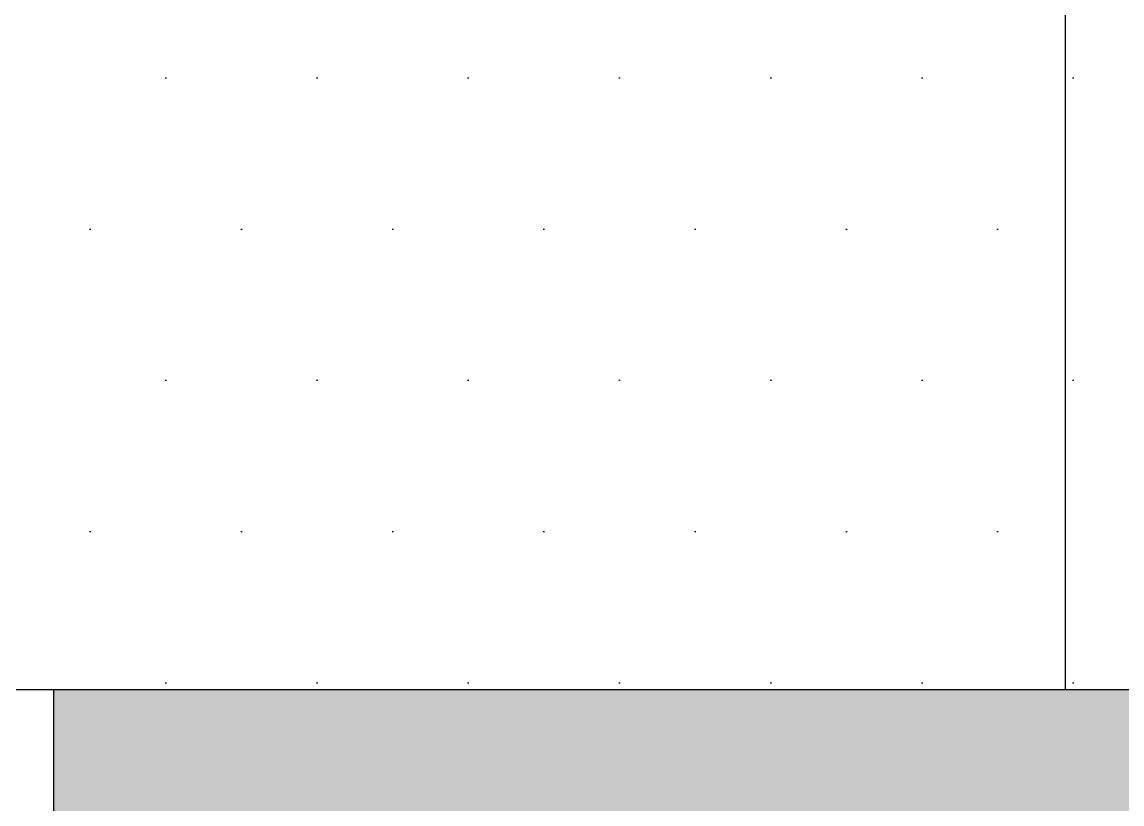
# Model space of a CAD drawing. Header units: millimetres. Extents: x -4391136 to -1798569, y -886572 to -291056.
# Drawn here: x -2457864.7 to -2457576.1, y -383690.9 to -383485.6 of the extents above; entities that cross this region are included whole.
import ezdxf

# ---------------------------------------------------------------- set-up
doc = ezdxf.new("R2010")
doc.units = ezdxf.units.MM
doc.set_wipeout_variables(frame=1)
for name, color, linetype in [('000 - CONCRETE_COL_HATCH_', 7, 'Continuous'), ('000 - EXISTING_COLUMN_CUT_COLOR_5', 7, 'Continuous'), ('000 - EXISTING_CONCRETE_CUT_COLOR_5', 7, 'Continuous'), ('010 - ASPG_FLASHING_HATCH_', 7, 'Continuous'), ('010 - ASPG_FLASHING_MAIN_COLOR_2', 7, 'Continuous'), ('010 - ASPG_FLASHING_WIPEOUT_', 7, 'Continuous'), ('_PP-Dim', 7, 'Continuous'), ('Xref-C-1-PP17-AR-2214-01-B$0$A-COLS', 7, 'Continuous'), ('Xref-C-1-PP17-AR-2214-01-B$0$A-COLS-E', 7, 'Continuous'), ('Xref-C-1-PP17-AR-2214-01-B$0$A-FLOR-E', 7, 'Continuous'), ('Xref-C-1-PP17-AR-2214-01-B$0$WALL-E', 7, 'Continuous')]:
    doc.layers.add(name, color=color, linetype=linetype)
pattern_1 = [(0, (0, 0), (19.84375, 39.6875), [0, -39.6875])]

# ---------------------------------------------------------------- blocks, each defined once
blk = doc.blocks.new('Xref-C-1-PP17-AR-2214-01-B$0$DPA-AR_Rectangular - 300x600-29835788-ENTRANCE 2 - LOWER ROOF FLOOR PLAN01-flat-1')
at = {"layer": 'Xref-C-1-PP17-AR-2214-01-B$0$A-COLS-E', "lineweight": 9}
h = blk.add_hatch(dxfattribs=at)
h.set_pattern_fill('ACET-2D-FP_32', style=0, pattern_type=2)
h.set_pattern_definition([(50, (2739792.75, 507048.95), (-459.03375, 385.17505), [76.2, -838.2]), (355, (2739792.75, 507048.95), (65.28253, 746.1827), [60.96, -670.56]), (100.451, (2739853.5, 507043.6), (-693.383, -127.89768), [64.76, -712.36]), (46.184, (2739792.75, 507252.15), (-648.5725, 622.30642), [114.3, -1257.3]), (96.636, (2739883.1, 507238.1), (-1050.5343, -122.21992), [97.14, -1068.54]), (351.184, (2739792.7, 507252.1), (172.19714, 1110.27497), [91.44, -1005.84]), (21, (2739894.35, 507201.35), (-214.74339, 559.42566), [76.2, -838.2]), (326, (2739894.35, 507201.35), (418.85394, 620.9765), [60.96, -670.56]), (71.451, (2739944.9, 507167.26), (-668.45247, 224.29692), [64.76, -712.36]), (37.5, (2739792.75, 507048.95), (-158.769242, 206.912105), [33.528, -628.904, 33.528, -1320.292]), (37.5, (2739792.75, 507048.95), (-158.769242, 206.912105), [-695.96, -647.192, 33.528, -639.572]), (7.5, (2739792.75, 507048.95), (-47.303606, 359.30656), [33.528, -354.584, 33.528, -870.204]), (7.5, (2739792.75, 507048.95), (-47.303606, 359.30656), [-421.64, -613.664, 33.528, -223.012]), (327.5, (2739566.18, 507048.95), (146.191164, 229.474162), [33.528, -220.472, 33.528, -1810.512]), (327.5, (2739566.18, 507048.95), (146.191164, 229.474162), [-287.528, -758.952, 33.528, -1018.032]), (317.5, (2739464.6, 507048.95), (321.09789, 350.41686), [33.528, -296.672, 33.528, -1239.52]), (317.5, (2739464.6, 507048.95), (321.09789, 350.41686), [-363.728, -492.76, 33.528, -713.232])])
h.paths.add_polyline_path([(-146.07, -300), (10.46, -300), (150, -300), (150, 300), (-150, 300), (-150, -300)])
at = {"layer": 'Xref-C-1-PP17-AR-2214-01-B$0$A-COLS', "color": 7}
blk.add_line((-150, -300), (150, -300), dxfattribs=at)
blk = doc.blocks.new('*U2738')
at = {"layer": '000 - CONCRETE_COL_HATCH_'}
h = blk.add_hatch(dxfattribs=at)
h.set_pattern_fill('AR-CONC', scale=0.5)
h.set_pattern_definition([(50, (0, 0), (3.5863, -0.31376), [0.375, -4.125]), (355, (0, 0), (-0.693757, 3.76096), [0.3, -3.3]), (100.4514, (0.299, -0.026), (2.892544, 3.4472), [0.3187, -3.50571]), (46.1842, (0, 1), (5.336207, -0.827596), [0.5625, -6.1875]), (96.6356, (0.4447, 0.931), (4.67331, 4.87059), [0.47805, -5.25857]), (351.1842, (0, 1), (4.67331, 4.87059), [0.45, -4.95]), (21, (0.5, 0.75), (2.984535, -2.013094), [0.375, -4.125]), (326, (0.5, 0.75), (1.216577, 3.62575), [0.3, -3.3]), (71.4514, (0.7487, 0.5822), (4.201112, 1.612656), [0.3187, -3.50571]), (37.5, (0, 0), (0.0607993, 1.6644693), [0, -3.26, 0, -3.35, 0, -3.3125]), (7.5, (0, 0), (1.315348, 1.972059), [0, -1.91, 0, -3.185, 0, -1.2625]), (327.5, (-1.115, 0), (2.669112, -0.1127744), [0, -1.25, 0, -3.9, 0, -5.175]), (317.5, (-1.615, 0), (2.915931, 0.500525), [0, -1.625, 0, -2.59, 0, -3.675])])
h.paths.add_polyline_path([(-300, -150), (300, -150), (300, 150), (-300, 150)])
at = {"layer": '000 - EXISTING_COLUMN_CUT_COLOR_5', "color": 7}
blk.add_lwpolyline([(-300, -150), (300, -150), (300, 150), (-300, 150)], close=True, dxfattribs=at)
blk = doc.blocks.new('W-1-PP17-ENT2_REV00_20260526-152612_EX_LOPF-1')
at = {"layer": 'Xref-C-1-PP17-AR-2214-01-B$0$A-FLOR-E', "color": 7}
blk.add_line((-10700, -400), (-15935, -400), dxfattribs=at)
at = {"layer": 'Xref-C-1-PP17-AR-2214-01-B$0$WALL-E', "color": 7}
blk.add_line((-15935, -400), (-10700, -400), dxfattribs=at)
at = {"color": 7, "rotation": 270}
blk.add_blockref('Xref-C-1-PP17-AR-2214-01-B$0$DPA-AR_Rectangular - 300x600-29835788-ENTRANCE 2 - LOWER ROOF FLOOR PLAN01-flat-1', (-10400, -350), dxfattribs=at)
at = {"layer": '000 - EXISTING_CONCRETE_CUT_COLOR_5', "color": 7}
blk.add_blockref('*U2738', (-10400, -350), dxfattribs=at)
blk = doc.blocks.new('*U3056')
at = {"color": 7}
blk.add_wipeout([(0, -52), (1504.55, -52), (1504.55, -298), (0, -298)], dxfattribs=at).dxf.layer = '010 - ASPG_FLASHING_WIPEOUT_'
at = {"layer": '010 - ASPG_FLASHING_HATCH_'}
h = blk.add_hatch(dxfattribs=at)
h.set_pattern_fill('DOTS', scale=0.5)
h.set_pattern_definition(pattern_1)
h.paths.add_polyline_path([(0, -52), (1504.55, -52), (1504.55, -298), (0, -298)])
at = {"layer": '010 - ASPG_FLASHING_MAIN_COLOR_2', "color": 7}
blk.add_lwpolyline([(0, -52), (1504.55, -52), (1504.55, -298), (0, -298)], close=True, dxfattribs=at)
blk = doc.blocks.new('*U3467')
at = {"color": 7}
blk.add_wipeout([(0, -52), (3000, -52), (3000, -298), (0, -298)], dxfattribs=at).dxf.layer = '010 - ASPG_FLASHING_WIPEOUT_'
at = {"layer": '010 - ASPG_FLASHING_HATCH_'}
h = blk.add_hatch(dxfattribs=at)
h.set_pattern_fill('DOTS', scale=0.5)
h.set_pattern_definition(pattern_1)
h.paths.add_polyline_path([(0, -52), (3000, -52), (3000, -298), (0, -298)])
at = {"layer": '010 - ASPG_FLASHING_MAIN_COLOR_2', "color": 7}
blk.add_lwpolyline([(0, -52), (3000, -52), (3000, -298), (0, -298)], close=True, dxfattribs=at)

msp = doc.modelspace()

# ---------------------------------------------------------------- block references
at = {"layer": '_PP-Dim', "color": 7}
msp.add_blockref('W-1-PP17-ENT2_REV00_20260526-152612_EX_LOPF-1', (-2447156.51, -383210.87), dxfattribs=at)

# ---------------------------------------------------------------- next in the draw order: block references
at = {"color": 7}
msp.add_blockref('*U3056', (-2459095.51, -383362.87), dxfattribs=at)

# ---------------------------------------------------------------- next in the draw order: block references
msp.add_blockref('*U3467', (-2457590.96, -383362.87), dxfattribs=at)

doc.saveas('drawing.dxf')
